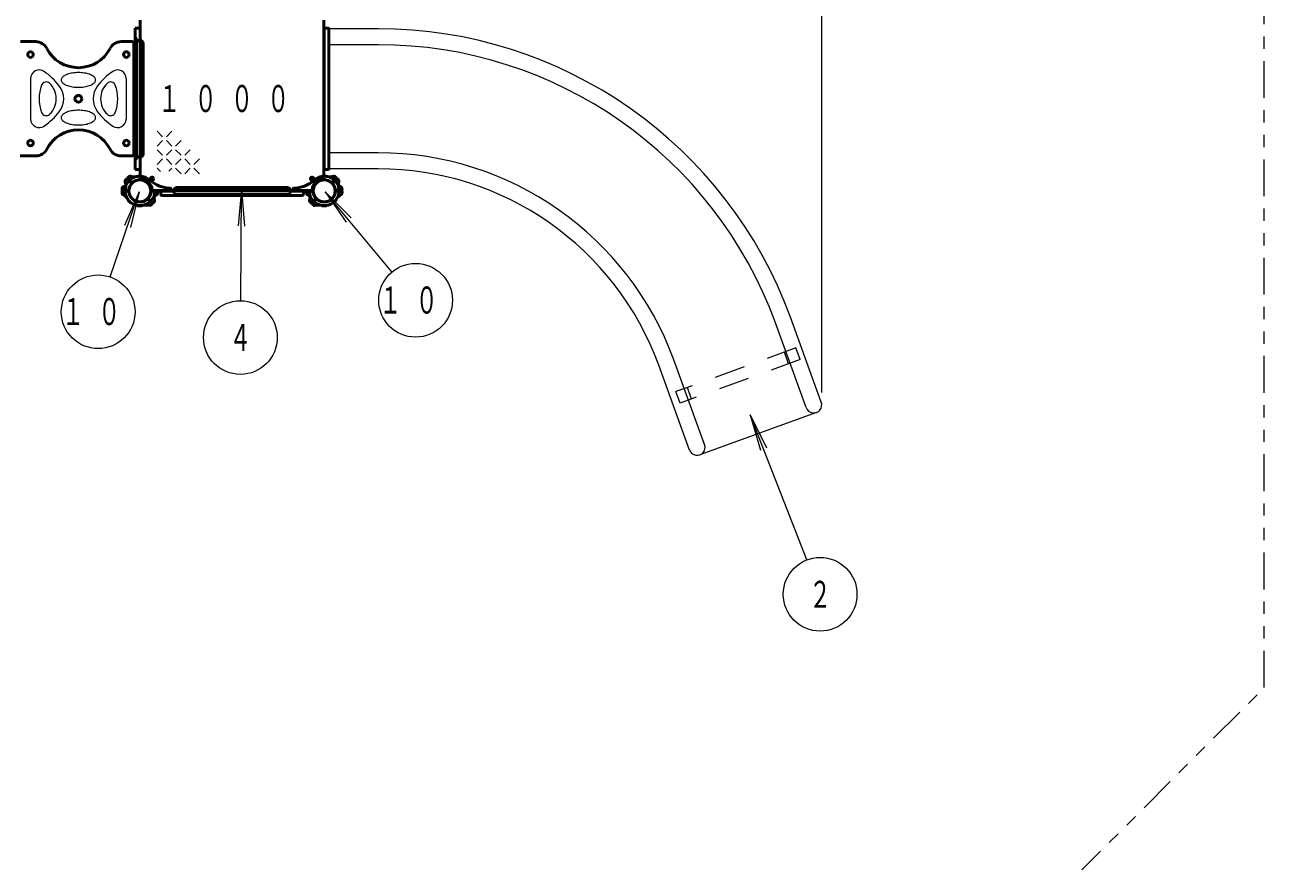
# Model space of a CAD drawing. Units: millimetres on the paper. Extents: x -385 to 0, y -594 to 267.
# Drawn here: x -234.1 to -133.3, y 116.8 to 184.9 of the extents above; entities that cross this region are included whole.
import ezdxf
from ezdxf.enums import TextEntityAlignment as Align

# ---------------------------------------------------------------- set-up
doc = ezdxf.new("R2010")
doc.units = ezdxf.units.MM
doc.linetypes.add('USER1', pattern=[4.5, 2.5, -2])
doc.linetypes.add('USER3', pattern=[8, 3, -1, 1, -1, 1, -1])
doc.layers.add('LY_1', color=140, linetype='Continuous', lineweight=50)
doc.styles.add('ＭＳ ゴシック', font='')
doc.styles.get('ＭＳ ゴシック').set_extended_font_data('MS Gothic')

msp = doc.modelspace()

# ---------------------------------------------------------------- linework, layer by layer
at = {"layer": 'LY_1', "color": 7, "lineweight": 13}
for p, q in [((-169.286, 154.97), (-169.286, 250.566)), ((-205.386, 184.589), (-209.286, 184.589)), ((-205.386, 183.289), (-209.286, 183.289)), ((-233.653, 180.536), (-233.653, 177.242)), ((-225.88, 180.536), (-225.88, 177.242)), ((-222.914, 175.791), (-223.364, 176.241)), ((-222.914, 175.491), (-223.364, 175.041)), ((-222.164, 176.241), (-222.614, 175.791)), ((-222.164, 175.041), (-222.614, 175.491)), ((-221.414, 175.491), (-221.864, 175.041)), ((-222.914, 174.291), (-223.364, 174.741)), ((-222.164, 174.741), (-222.614, 174.291)), ((-221.414, 174.291), (-221.864, 174.741)), ((-220.664, 174.741), (-221.114, 174.291)), ((-205.386, 174.489), (-209.286, 174.489)), ((-222.914, 173.991), (-223.364, 173.541)), ((-222.164, 173.541), (-222.614, 173.991)), ((-221.414, 173.991), (-221.864, 173.541)), ((-220.664, 173.541), (-221.114, 173.991)), ((-219.914, 173.991), (-220.364, 173.541)), ((-223.097, 172.974), (-223.364, 173.241)), ((-222.164, 173.241), (-222.404, 173.001)), ((-221.414, 172.791), (-221.864, 173.241)), ((-220.664, 173.241), (-221.114, 172.791)), ((-219.914, 172.791), (-220.364, 173.241)), ((-205.386, 173.189), (-209.286, 173.189)), ((-216.489, 171.524), (-216.775, 168.538)), ((-216.565, 162.452), (-216.489, 171.524)), ((-216.489, 171.524), (-216.252, 168.533)), ((-227.188, 164.389), (-224.815, 171.319)), ((-224.815, 171.319), (-226.031, 168.576)), ((-224.815, 171.319), (-225.536, 168.407)), ((-209.694, 171.319), (-207.58, 169.191)), ((-209.694, 171.319), (-207.982, 168.856)), ((-204.255, 164.792), (-209.694, 171.319)), ((-170.547, 153.748), (-173.061, 160.654)), ((-169.325, 154.192), (-171.839, 161.099)), ((-178.816, 150.738), (-181.33, 157.645)), ((-180.038, 150.293), (-182.552, 157.2)), ((-169.714, 153.359), (-179.205, 149.905)), ((-175.099, 153.162), (-173.773, 150.472)), ((-175.099, 153.162), (-174.26, 150.282)), ((-170.506, 141.35), (-175.099, 153.162))]:
    msp.add_line(p, q, dxfattribs=at)
at = {"layer": 'LY_1', "color": 7, "linetype": 'USER3', "lineweight": 13}
for p, q in [((-133.286, 130.954), (-133.286, 202.501)), ((-154.374, 109.866), (-133.286, 130.954))]:
    msp.add_line(p, q, dxfattribs=at)
at = {"layer": 'LY_1'}
for p, q in [((-224.766, 184.639), (-225.146, 184.639)), ((-225.146, 173.139), (-225.146, 184.639)), ((-224.736, 178.889), (-224.736, 185.297)), ((-209.796, 178.889), (-209.796, 185.297)), ((-209.766, 173.199), (-209.766, 184.579)), ((-209.446, 184.639), (-209.706, 184.639)), ((-209.386, 173.199), (-209.386, 184.579)), ((-234.476, 183.539), (-233.235, 183.539)), ((-225.366, 183.539), (-226.298, 183.539)), ((-209.386, 184.489), (-209.386, 173.289)), ((-225.266, 174.339), (-225.266, 183.439)), ((-225.038, 174.389), (-225.038, 183.389)), ((-224.494, 174.389), (-224.494, 183.389)), ((-224.736, 178.889), (-224.736, 172.481)), ((-209.796, 178.889), (-209.796, 172.481)), ((-234.494, 174.239), (-233.235, 174.239)), ((-225.366, 174.239), (-226.298, 174.239)), ((-225.74, 172.464), (-225.634, 172.563)), ((-224.766, 173.139), (-225.146, 173.139)), ((-209.446, 173.139), (-209.706, 173.139)), ((-208.792, 172.464), (-208.899, 172.563)), ((-226.215, 171.46), (-226.21, 171.606)), ((-225.841, 172.363), (-225.94, 172.256)), ((-225.45, 172.03), (-225.783, 172.364)), ((-225.408, 172.073), (-225.741, 172.406)), ((-222.217, 171.461), (-222.223, 171.566)), ((-221.766, 171.661), (-217.266, 171.661)), ((-212.766, 171.661), (-217.266, 171.661)), ((-212.315, 171.461), (-212.31, 171.566)), ((-209.125, 172.073), (-208.791, 172.406)), ((-209.082, 172.03), (-208.749, 172.364)), ((-208.691, 172.363), (-208.592, 172.256)), ((-208.318, 171.46), (-208.323, 171.606)), ((-226.215, 171.317), (-226.209, 171.16)), ((-225.704, 171.419), (-226.175, 171.419)), ((-225.704, 171.359), (-226.175, 171.359)), ((-225.744, 170.694), (-225.747, 170.691)), ((-224.125, 170.705), (-223.791, 170.372)), ((-224.082, 170.747), (-223.749, 170.414)), ((-223.829, 171.419), (-222.257, 171.419)), ((-223.829, 171.359), (-223.358, 171.359)), ((-223.691, 170.415), (-223.584, 170.53)), ((-217.266, 171.419), (-223.674, 171.419)), ((-223.318, 171.317), (-223.323, 171.172)), ((-223.066, 171.109), (-223.066, 171.289)), ((-223.006, 171.421), (-222.036, 171.421)), ((-223.006, 171.357), (-223.006, 171.421)), ((-223.006, 171.357), (-222.036, 171.357)), ((-217.266, 171.009), (-222.966, 171.009)), ((-221.766, 171.117), (-217.266, 171.117)), ((-217.266, 171.419), (-210.858, 171.419)), ((-212.766, 171.117), (-217.266, 171.117)), ((-217.266, 171.009), (-211.566, 171.009)), ((-211.526, 171.421), (-212.496, 171.421)), ((-211.526, 171.357), (-212.496, 171.357)), ((-210.704, 171.419), (-212.275, 171.419)), ((-211.526, 171.357), (-211.526, 171.421)), ((-211.466, 171.109), (-211.466, 171.289)), ((-211.215, 171.317), (-211.21, 171.172)), ((-210.704, 171.359), (-211.175, 171.359)), ((-210.841, 170.415), (-210.948, 170.53)), ((-210.45, 170.747), (-210.783, 170.414)), ((-210.408, 170.705), (-210.741, 170.372)), ((-208.829, 171.419), (-208.358, 171.419)), ((-208.829, 171.359), (-208.358, 171.359)), ((-208.788, 170.694), (-208.786, 170.691)), ((-208.318, 171.317), (-208.323, 171.16)), ((-225.461, 170.411), (-225.464, 170.409)), ((-224.966, 170.206), (-224.966, 170.202)), ((-224.566, 170.206), (-224.566, 170.202)), ((-223.792, 170.314), (-223.907, 170.207)), ((-210.74, 170.314), (-210.625, 170.207)), ((-209.966, 170.206), (-209.966, 170.202)), ((-209.566, 170.206), (-209.566, 170.202)), ((-209.071, 170.411), (-209.069, 170.409))]:
    msp.add_line(p, q, dxfattribs=at)
at = {"layer": 'LY_1', "color": 7, "linetype": 'USER1', "lineweight": 13}
for p, q in [((-225.146, 176.389), (-225.146, 181.389)), ((-171.382, 158.605), (-181.155, 155.048)), ((-171.04, 157.665), (-171.382, 158.605)), ((-171.04, 157.665), (-180.813, 154.108)), ((-171.979, 157.323), (-172.321, 158.263)), ((-179.873, 154.45), (-180.215, 155.39)), ((-180.813, 154.108), (-181.155, 155.048))]:
    msp.add_line(p, q, dxfattribs=at)
at = {"layer": 'LY_1'}
for points in [[(-225.146, 183.829), (-225.082, 183.829), (-225.082, 182.949), (-225.146, 182.949)], [(-225.146, 173.949), (-225.082, 173.949), (-225.082, 174.829), (-225.146, 174.829)]]:
    msp.add_lwpolyline(points, close=True, dxfattribs=at)
at = {"layer": 'LY_1', "color": 7, "lineweight": 13}
for points in [[(-228.366, 180.422), (-228.371, 180.475), (-228.387, 180.526), (-228.414, 180.578), (-228.451, 180.627), (-228.497, 180.676), (-228.554, 180.722), (-228.619, 180.766), (-228.694, 180.808), (-228.776, 180.847), (-228.866, 180.882), (-228.963, 180.914), (-229.066, 180.942), (-229.174, 180.966), (-229.287, 180.986), (-229.404, 181.002), (-229.523, 181.013), (-229.644, 181.02), (-229.766, 181.022), (-229.888, 181.02), (-230.009, 181.013), (-230.128, 181.002), (-230.245, 180.986), (-230.358, 180.966), (-230.466, 180.942), (-230.569, 180.914), (-230.666, 180.882), (-230.756, 180.847), (-230.839, 180.808), (-230.913, 180.766), (-230.979, 180.722), (-231.035, 180.676), (-231.082, 180.627), (-231.118, 180.578), (-231.145, 180.526), (-231.161, 180.475), (-231.166, 180.422), (-231.161, 180.37), (-231.145, 180.318), (-231.118, 180.267), (-231.082, 180.217), (-231.035, 180.169), (-230.979, 180.122), (-230.913, 180.078), (-230.839, 180.037), (-230.756, 179.998), (-230.666, 179.963), (-230.569, 179.931), (-230.466, 179.903), (-230.358, 179.878), (-230.245, 179.858), (-230.128, 179.843), (-230.009, 179.831), (-229.888, 179.825), (-229.766, 179.822), (-229.644, 179.825), (-229.523, 179.831), (-229.404, 179.843), (-229.287, 179.858), (-229.174, 179.878), (-229.066, 179.903), (-228.963, 179.931), (-228.866, 179.963), (-228.776, 179.998), (-228.694, 180.037), (-228.619, 180.078), (-228.554, 180.122), (-228.497, 180.169), (-228.451, 180.217), (-228.414, 180.267), (-228.387, 180.318), (-228.371, 180.37)], [(-228.366, 177.355), (-228.371, 177.408), (-228.387, 177.46), (-228.414, 177.511), (-228.451, 177.561), (-228.497, 177.609), (-228.554, 177.655), (-228.619, 177.7), (-228.694, 177.741), (-228.776, 177.78), (-228.866, 177.815), (-228.963, 177.847), (-229.066, 177.875), (-229.174, 177.899), (-229.287, 177.919), (-229.404, 177.935), (-229.523, 177.946), (-229.644, 177.953), (-229.766, 177.955), (-229.888, 177.953), (-230.009, 177.946), (-230.128, 177.935), (-230.245, 177.919), (-230.358, 177.899), (-230.466, 177.875), (-230.569, 177.847), (-230.666, 177.815), (-230.756, 177.78), (-230.839, 177.741), (-230.913, 177.7), (-230.979, 177.655), (-231.035, 177.609), (-231.082, 177.561), (-231.118, 177.511), (-231.145, 177.46), (-231.161, 177.408), (-231.166, 177.355), (-231.161, 177.303), (-231.145, 177.251), (-231.118, 177.2), (-231.082, 177.15), (-231.035, 177.102), (-230.979, 177.055), (-230.913, 177.011), (-230.839, 176.97), (-230.756, 176.931), (-230.666, 176.896), (-230.569, 176.864), (-230.466, 176.836), (-230.358, 176.812), (-230.245, 176.792), (-230.128, 176.776), (-230.009, 176.765), (-229.888, 176.758), (-229.766, 176.755), (-229.644, 176.758), (-229.523, 176.765), (-229.404, 176.776), (-229.287, 176.792), (-229.174, 176.812), (-229.066, 176.836), (-228.963, 176.864), (-228.866, 176.896), (-228.776, 176.931), (-228.694, 176.97), (-228.619, 177.011), (-228.554, 177.055), (-228.497, 177.102), (-228.451, 177.15), (-228.414, 177.2), (-228.387, 177.251), (-228.371, 177.303)]]:
    msp.add_lwpolyline(points, close=True, dxfattribs=at)
at = {"layer": 'LY_1'}
for centre, radius in [((-233.666, 182.489), 0.23), ((-225.866, 182.489), 0.23), ((-229.766, 178.889), 0.28), ((-233.666, 175.289), 0.23), ((-225.866, 175.289), 0.23), ((-223.776, 172.379), 0.13), ((-210.756, 172.379), 0.13), ((-224.766, 171.389), 0.891), ((-209.766, 171.389), 0.891)]:
    msp.add_circle(centre, radius, dxfattribs=at)
at = {"layer": 'LY_1', "color": 7, "lineweight": 13}
for centre in [(-202.334, 162.487), (-228.16, 161.551), (-216.59, 159.452), (-169.419, 138.554)]:
    msp.add_circle(centre, 3, dxfattribs=at)
at = {"layer": 'LY_1'}
for centre, radius, start, end in [((-209.706, 184.579), 0.06, 90, 180), ((-209.446, 184.579), 0.06, 0, 90), ((-233.235, 182.539), 1, 27.21172, 90), ((-226.298, 182.539), 1, 90, 152.78828), ((-225.366, 183.439), 0.1, 0, 90), ((-224.766, 183.389), 0.272, 0, 180), ((-229.766, 184.322), 2.9, 207.21172, 332.78828), ((-229.766, 173.455), 2.9, 27.21172, 152.78828), ((-233.235, 175.239), 1, 270, 332.78828), ((-226.298, 175.239), 1, 207.21172, 270), ((-225.366, 174.339), 0.1, 270, 0), ((-224.766, 174.389), 0.272, 180, 0), ((-224.766, 171.389), 1.2, 90, 147.27281), ((-225.713, 172.434), 0.04, 133, 225), ((-225.565, 172.49), 0.1, 72.45884, 133), ((-225.234, 173.539), 1, 252.45884, 282.27281), ((-224.766, 171.389), 1.2, 88.56746, 102.27281), ((-224.766, 171.389), 1.2, 47.78276, 90), ((-224.636, 172.481), 0.1, 180, 263.21282), ((-209.766, 171.389), 1.2, 90, 132.21724), ((-209.896, 172.481), 0.1, 276.78718, 0), ((-209.766, 171.389), 1.2, 77.72719, 91.43254), ((-209.706, 173.199), 0.06, 180, 270), ((-209.766, 171.389), 1.2, 32.7272, 90), ((-209.299, 173.539), 1, 257.72719, 287.54116), ((-209.446, 173.199), 0.06, 270, 0), ((-208.967, 172.49), 0.1, 47, 107.54116), ((-208.82, 172.434), 0.04, 315, 47), ((-226.175, 171.459), 0.04, 178, 270), ((-226.11, 171.602), 0.1, 117.45884, 178), ((-226.11, 171.602), 0.1, 117.45884, 178), ((-226.617, 172.578), 1, 297.45884, 327.27281), ((-225.867, 172.188), 0.1, 137, 197.54116), ((-224.766, 171.389), 1.2, 167.72719, 225), ((-226.916, 171.857), 1, 347.72719, 17.54116), ((-225.812, 172.335), 0.04, 45, 137), ((-225.704, 171.459), 0.04, 270, 355.72934), ((-224.766, 171.389), 0.9, 139.27066, 225), ((-224.766, 171.389), 0.9, 90, 175.72934), ((-225.478, 172.002), 0.04, 319.27066, 45), ((-225.379, 172.101), 0.04, 225, 310.72934), ((-224.766, 171.389), 0.9, 45, 130.72934), ((-224.766, 171.389), 0.9, 4.27066, 90), ((-224.766, 171.389), 1, 6.78718, 83.21282), ((-224.766, 171.389), 0.9, 319.27066, 45), ((-222.213, 174.203), 2.6, 227.78276, 268.91585), ((-223.829, 171.459), 0.04, 184.27066, 270), ((-223.674, 171.519), 0.1, 186.78718, 270), ((-222.263, 171.564), 0.04, 3, 88.91585), ((-222.257, 171.459), 0.04, 270, 3), ((-221.766, 171.389), 0.272, 90, 270), ((-212.766, 171.389), 0.272, 270, 90), ((-212.275, 171.459), 0.04, 177, 270), ((-212.27, 171.564), 0.04, 91.08415, 177), ((-212.32, 174.203), 2.6, 271.08415, 312.21724), ((-210.858, 171.519), 0.1, 270, 353.21282), ((-209.766, 171.389), 1, 96.78718, 173.21282), ((-210.704, 171.459), 0.04, 270, 355.72934), ((-209.766, 171.389), 0.9, 135, 220.72934), ((-209.766, 171.389), 0.9, 90, 175.72934), ((-209.766, 171.389), 0.9, 49.27066, 135), ((-209.766, 171.389), 0.9, 4.27066, 90), ((-209.153, 172.101), 0.04, 229.27066, 315), ((-209.766, 171.389), 0.9, 315, 40.72934), ((-209.054, 172.002), 0.04, 135, 220.72934), ((-209.766, 171.389), 1.2, 315, 12.27281), ((-208.829, 171.459), 0.04, 184.27066, 270), ((-207.915, 172.578), 1, 212.72719, 242.54116), ((-208.721, 172.335), 0.04, 43, 135), ((-207.616, 171.857), 1, 162.45884, 192.27281), ((-208.665, 172.188), 0.1, 342.45884, 43), ((-208.423, 171.602), 0.1, 2, 62.54116), ((-208.423, 171.602), 0.1, 2, 62.54116), ((-208.358, 171.459), 0.04, 270, 2), ((-226.175, 171.319), 0.04, 90, 182), ((-226.11, 171.176), 0.1, 182, 242.54116), ((-226.617, 170.199), 1, 32.7272, 62.54116), ((-224.766, 171.389), 1.2, 212.72719, 270), ((-225.732, 170.677), 0.02, 135, 216.37307), ((-224.766, 171.389), 1.22, 216.37307, 225), ((-225.704, 171.319), 0.04, 4.27066, 90), ((-224.766, 171.389), 0.9, 184.27066, 270), ((-224.766, 171.389), 1.22, 225, 233.62693), ((-224.766, 171.389), 1.2, 225, 282.27281), ((-224.766, 171.389), 0.9, 225, 310.72934), ((-224.766, 171.389), 0.9, 270, 355.72934), ((-224.766, 171.389), 1.2, 270, 327.27281), ((-224.153, 170.677), 0.04, 45, 130.72934), ((-224.054, 170.776), 0.04, 139.27066, 225), ((-223.829, 171.319), 0.04, 90, 175.72934), ((-222.915, 170.199), 1, 117.45884, 147.27281), ((-222.616, 170.921), 1, 167.72719, 197.54116), ((-224.766, 171.389), 1.2, 347.72719, 1.43254), ((-223.665, 170.59), 0.1, 317, 17.54116), ((-223.423, 171.176), 0.1, 297.45884, 358), ((-223.358, 171.319), 0.04, 358, 90), ((-222.966, 171.289), 0.1, 113.57818, 180), ((-222.966, 171.109), 0.1, 180, 270), ((-211.566, 171.109), 0.1, 270, 0), ((-211.566, 171.289), 0.1, 0, 66.42182), ((-211.175, 171.319), 0.04, 90, 182), ((-211.11, 171.176), 0.1, 182, 242.54116), ((-211.617, 170.199), 1, 32.7272, 62.54116), ((-210.867, 170.59), 0.1, 162.45884, 223), ((-209.766, 171.389), 1.2, 178.56746, 192.27281), ((-211.916, 170.921), 1, 342.45884, 12.27281), ((-209.766, 171.389), 1.2, 212.72719, 270), ((-210.704, 171.319), 0.04, 4.27066, 90), ((-209.766, 171.389), 0.9, 184.27066, 270), ((-210.478, 170.776), 0.04, 315, 40.72934), ((-210.379, 170.677), 0.04, 49.27066, 135), ((-209.766, 171.389), 0.9, 229.27066, 315), ((-209.766, 171.389), 1.2, 257.72719, 315), ((-209.766, 171.389), 0.9, 270, 355.72934), ((-209.766, 171.389), 1.2, 270, 327.27281), ((-209.766, 171.389), 1.22, 306.37307, 315), ((-209.766, 171.389), 1.22, 315, 323.62693), ((-208.829, 171.319), 0.04, 90, 175.72934), ((-208.8, 170.677), 0.02, 323.62693, 45), ((-207.915, 170.199), 1, 117.45884, 147.27281), ((-208.423, 171.176), 0.1, 297.45884, 358), ((-208.358, 171.319), 0.04, 358, 90), ((-225.478, 170.423), 0.02, 233.62693, 315), ((-224.946, 170.202), 0.02, 180, 261.37307), ((-224.766, 171.389), 1.22, 261.37307, 270), ((-224.766, 171.389), 1.22, 270, 278.62693), ((-224.586, 170.202), 0.02, 278.62693, 0), ((-224.299, 169.239), 1, 72.45884, 102.27281), ((-223.967, 170.288), 0.1, 252.45884, 313), ((-223.82, 170.343), 0.04, 313, 45), ((-223.721, 170.442), 0.04, 225, 317), ((-210.812, 170.442), 0.04, 223, 315), ((-210.713, 170.343), 0.04, 135, 227), ((-210.565, 170.288), 0.1, 227, 287.54116), ((-210.234, 169.239), 1, 77.72719, 107.54116), ((-209.946, 170.202), 0.02, 180, 261.37307), ((-209.766, 171.389), 1.22, 261.37307, 270), ((-209.766, 171.389), 1.22, 270, 278.62693), ((-209.586, 170.202), 0.02, 278.62693, 0), ((-209.055, 170.423), 0.02, 225, 306.37307)]:
    msp.add_arc(centre, radius, start, end, dxfattribs=at)
at = {"layer": 'LY_1', "color": 7, "lineweight": 13}
for centre, radius, start, end in [((-209.286, 184.489), 0.1, 90, 180), ((-205.386, 148.889), 35.7, 20, 90), ((-209.286, 183.389), 0.1, 180, 270), ((-205.386, 148.889), 34.4, 20, 90), ((-232.953, 180.536), 0.7, 55.1553, 180), ((-235.752, 176.514), 5.6, 37.83456, 55.1553), ((-223.78, 176.514), 5.6, 124.8447, 142.16544), ((-226.58, 180.536), 0.7, 0, 124.8447), ((-229.792, 178.889), 3.174, 159.47053, 200.52947), ((-232.39, 179.862), 0.4, 47.08176, 159.47053), ((-233.295, 178.889), 1.728, 312.91823, 47.08177), ((-232.695, 178.889), 1.728, 322.16544, 37.83456), ((-226.838, 178.889), 1.728, 142.16544, 217.83456), ((-226.238, 178.889), 1.728, 132.91824, 227.08176), ((-227.142, 179.862), 0.4, 20.52947, 132.91824), ((-229.74, 178.889), 3.174, 339.47053, 20.52947), ((-232.39, 177.916), 0.4, 200.52947, 312.91823), ((-235.752, 181.264), 5.6, 304.8447, 322.16544), ((-223.78, 181.264), 5.6, 217.83456, 235.1553), ((-227.142, 177.916), 0.4, 227.08176, 339.47053), ((-232.953, 177.242), 0.7, 180, 304.8447), ((-226.58, 177.242), 0.7, 235.1553, 0), ((-209.286, 174.389), 0.1, 90, 180), ((-205.386, 148.889), 25.6, 20, 90), ((-209.286, 173.289), 0.1, 180, 270), ((-205.386, 148.889), 24.3, 20, 90), ((-169.936, 153.97), 0.65, 199.99999, 20), ((-179.427, 150.516), 0.65, 200, 20.00001)]:
    msp.add_arc(centre, radius, start, end, dxfattribs=at)

# ---------------------------------------------------------------- texts
at = {"layer": 'LY_1', "color": 7, "style": 'ＭＳ ゴシック', "width": 0.6}
for s, p in [('４', (-216.59, 159.452)), ('２', (-169.419, 138.554))]:
    msp.add_text(s, height=2.199, dxfattribs=at).set_placement(p, align=Align.MIDDLE_CENTER)
at = {"layer": 'LY_1', "color": 7, "char_height": 2.199, "style": 'ＭＳ ゴシック'}
for s, insert, attachment_point in [('\\T1.64;\\W0.6;１０００', (-223.266, 178.889), 4), ('\\T1.64;\\W0.6;１０', (-202.334, 162.487), 5), ('\\T1.64;\\W0.6;１０', (-228.16, 161.551), 5)]:
    msp.add_mtext(s, dxfattribs=dict(at, insert=insert, attachment_point=attachment_point))

doc.saveas('drawing.dxf')
